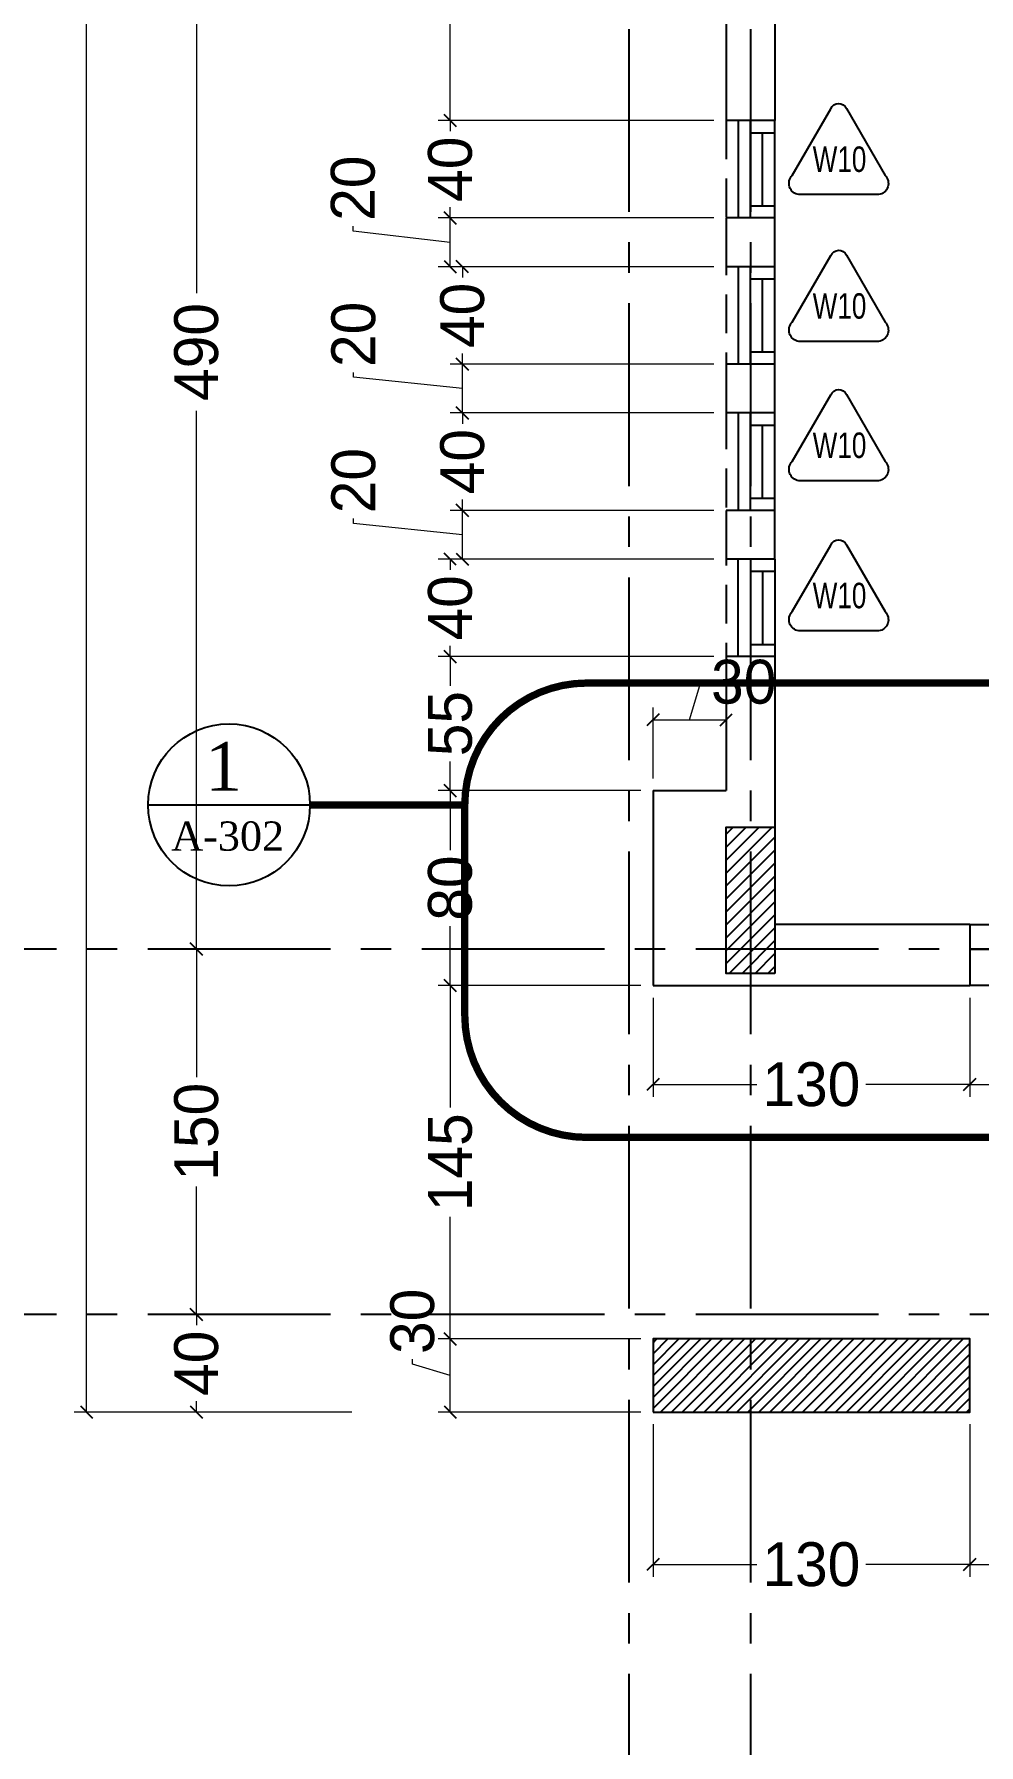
# Model space of a CAD drawing. Header units: centimetres. Extents: x 7997 to 116674, y 1017 to 13844.
# Drawn here: x 34133 to 34521, y 8520 to 9222 of the extents above; entities that cross this region are included whole.
import ezdxf

# ---------------------------------------------------------------- set-up
doc = ezdxf.new("R2010")
doc.units = ezdxf.units.CM
doc.header["$LTSCALE"] = 200
doc.header["$PDMODE"] = 2
for name, pattern in [('CENTER2', [1.125, 0.75, -0.125, 0.125, -0.125]), ('DASHED', [0.75, 0.5, -0.25]), ('DASHED2', [0.375, 0.25, -0.125]), ('HIDDEN2', [4.7625, 3.175, -1.5875])]:
    doc.linetypes.add(name, pattern=pattern)
for name, color, linetype in [('AXIS', 9, 'CENTER2'), ('COL', 1, 'Continuous'), ('DIM', 11, 'Continuous'), ('GRID', 9, 'DASHED2'), ('STEP', 7, 'Continuous'), ('STEPS', 7, 'Continuous'), ('WINDOR', 6, 'Continuous')]:
    doc.layers.add(name, color=color, linetype=linetype)
doc.layers.add('TEXT', color=6, linetype='Continuous', lineweight=18)
doc.layers.add('WALL', color=3, linetype='Continuous', lineweight=25)
doc.styles.add('STYLE1', font='times.ttf')
doc.styles.add('SWISS', font='swisscl.ttf')
doc.styles.add('T1', font='times.ttf')
doc.styles.add('T2', font='')
doc.styles.get('T2').set_extended_font_data('Elisia')
doc.dimstyles.new('NORMAL', dxfattribs={"dimtxt": 18, "dimasz": 5, "dimexe": 5, "dimexo": 5, "dimgap": 1, "dimtad": 0, "dimdec": 0, "dimdsep": 46, "dimtxsty": 'T2', "dimblk1": 'OBLIQUE', "dimblk2": 'OBLIQUE', "dimsah": 1, "dimcen": 0.09, "dimclrd": 4, "dimclre": 4, "dimclrt": 6, "dimadec": 0, "dimazin": 0, "dimtfac": 1, "dimtdec": 0, "dimtofl": 0, "dimtmove": 1, "dimatfit": 2, "dimldrblk": 'OPEN30', "dimfxl": 0, "dimtolj": 1, "dimtzin": 0, "dimlwd": 5, "dimlwe": 5, "dimarcsym": 0})

# ---------------------------------------------------------------- blocks, each defined once
blk = doc.blocks.new('_OBLIQUE')
at = {"color": 0, "linetype": 'ByBlock'}
blk.add_line((-0.5, -0.5), (0.5, 0.5), dxfattribs=at)
blk = doc.blocks.new('*D829')
at = {"layer": 'Defpoints', "color": 0, "transparency": 16777216}
for p in [(34697.08, 8687), (34517.08, 8657), (34517.08, 8594.42)]:
    blk.add_point(p, dxfattribs=at)
at = {"layer": 'DIM', "color": 4, "lineweight": 5, "transparency": 16777216}
for p, q in [((34697.08, 8682), (34697.08, 8589.42)), ((34517.08, 8652), (34517.08, 8589.42)), ((34517.08, 8594.42), (34584.65, 8594.42)), ((34697.08, 8594.42), (34629.51, 8594.42))]:
    blk.add_line(p, q, dxfattribs=at)
at = {"layer": 'DIM', "color": 4, "lineweight": 5, "transparency": 16777216, "xscale": 5, "yscale": 5, "zscale": 5, "rotation": 180}
blk.add_blockref('_OBLIQUE', (34517.08, 8594.42), dxfattribs=at)
at = {"layer": 'DIM', "color": 4, "lineweight": 5, "transparency": 16777216, "xscale": 5, "yscale": 5, "zscale": 5}
blk.add_blockref('_OBLIQUE', (34697.08, 8594.42), dxfattribs=at)
at = {"layer": 'DIM', "color": 6, "transparency": 16777216, "insert": (34607.08, 8594.42), "char_height": 18, "attachment_point": 5, "style": 'T2'}
blk.add_mtext('\\A1;180', dxfattribs=at)
blk = doc.blocks.new('_Open30')
at = {"color": 0, "linetype": 'ByBlock', "lineweight": -2}
for p, q in [((-1, 0.27), (0, 0)), ((0, 0), (-1, -0.27)), ((0, 0), (-1, 0))]:
    blk.add_line(p, q, dxfattribs=at)
blk = doc.blocks.new('*D830')
at = {"layer": 'Defpoints', "color": 0, "transparency": 16777216}
for p in [(34387.08, 8657), (34517.08, 8657), (34387.08, 8594.42)]:
    blk.add_point(p, dxfattribs=at)
at = {"layer": 'DIM', "color": 4, "lineweight": 5, "transparency": 16777216}
for p, q in [((34387.08, 8652), (34387.08, 8589.42)), ((34517.08, 8652), (34517.08, 8589.42)), ((34387.08, 8594.42), (34429.65, 8594.42)), ((34517.08, 8594.42), (34474.51, 8594.42))]:
    blk.add_line(p, q, dxfattribs=at)
at = {"layer": 'DIM', "color": 4, "lineweight": 5, "transparency": 16777216, "xscale": 5, "yscale": 5, "zscale": 5, "rotation": 180}
blk.add_blockref('_OBLIQUE', (34387.08, 8594.42), dxfattribs=at)
at = {"layer": 'DIM', "color": 4, "lineweight": 5, "transparency": 16777216, "xscale": 5, "yscale": 5, "zscale": 5}
blk.add_blockref('_OBLIQUE', (34517.08, 8594.42), dxfattribs=at)
at = {"layer": 'DIM', "color": 6, "transparency": 16777216, "insert": (34452.08, 8594.42), "char_height": 18, "attachment_point": 5, "style": 'T2'}
blk.add_mtext('\\A1;130', dxfattribs=at)
blk = doc.blocks.new('*D831')
at = {"layer": 'Defpoints', "color": 0, "transparency": 16777216}
for p in [(34303.8, 8687), (34387.08, 8687), (34387.08, 8657)]:
    blk.add_point(p, dxfattribs=at)
at = {"layer": 'DIM', "color": 4, "lineweight": 5, "transparency": 16777216}
for p, q in [((34382.08, 8687), (34298.8, 8687)), ((34303.8, 8657), (34303.8, 8687)), ((34288.3, 8676.65), (34288.3, 8678.65)), ((34303.8, 8672), (34288.3, 8676.65)), ((34382.08, 8657), (34298.8, 8657))]:
    blk.add_line(p, q, dxfattribs=at)
at = {"layer": 'DIM', "color": 4, "lineweight": 5, "transparency": 16777216, "xscale": 5, "yscale": 5, "zscale": 5}
for p, rotation in [((34303.8, 8687), 90), ((34303.8, 8657), 270)]:
    blk.add_blockref('_OBLIQUE', p, dxfattribs=dict(at, rotation=rotation))
at = {"layer": 'DIM', "color": 6, "transparency": 16777216, "insert": (34288.3, 8694.22), "char_height": 18, "attachment_point": 5, "rotation": 90, "style": 'T2'}
blk.add_mtext('\\A1;30', dxfattribs=at)
blk = doc.blocks.new('*D832')
at = {"layer": 'Defpoints', "color": 0, "transparency": 16777216}
for p in [(34303.8, 8832), (34387.08, 8832), (34387.08, 8687)]:
    blk.add_point(p, dxfattribs=at)
at = {"layer": 'DIM', "color": 4, "lineweight": 5, "transparency": 16777216}
for p, q in [((34382.08, 8832), (34298.8, 8832)), ((34303.8, 8832), (34303.8, 8781.93)), ((34303.8, 8687), (34303.8, 8737.07)), ((34382.08, 8687), (34298.8, 8687))]:
    blk.add_line(p, q, dxfattribs=at)
at = {"layer": 'DIM', "color": 4, "lineweight": 5, "transparency": 16777216, "xscale": 5, "yscale": 5, "zscale": 5}
for p, rotation in [((34303.8, 8832), 90), ((34303.8, 8687), 270)]:
    blk.add_blockref('_OBLIQUE', p, dxfattribs=dict(at, rotation=rotation))
at = {"layer": 'DIM', "color": 6, "transparency": 16777216, "insert": (34303.8, 8759.5), "char_height": 18, "attachment_point": 5, "rotation": 90, "style": 'T2'}
blk.add_mtext('\\A1;145', dxfattribs=at)
blk = doc.blocks.new('*D833')
at = {"layer": 'Defpoints', "color": 0, "transparency": 16777216}
for p in [(34303.8, 8912), (34387.08, 8912), (34387.08, 8832)]:
    blk.add_point(p, dxfattribs=at)
at = {"layer": 'DIM', "color": 4, "lineweight": 5, "transparency": 16777216}
for p, q in [((34382.08, 8912), (34298.8, 8912)), ((34303.8, 8912), (34303.8, 8887.57)), ((34303.8, 8832), (34303.8, 8856.43)), ((34382.08, 8832), (34298.8, 8832))]:
    blk.add_line(p, q, dxfattribs=at)
at = {"layer": 'DIM', "color": 4, "lineweight": 5, "transparency": 16777216, "xscale": 5, "yscale": 5, "zscale": 5}
for p, rotation in [((34303.8, 8912), 90), ((34303.8, 8832), 270)]:
    blk.add_blockref('_OBLIQUE', p, dxfattribs=dict(at, rotation=rotation))
at = {"layer": 'DIM', "color": 6, "transparency": 16777216, "insert": (34303.8, 8872), "char_height": 18, "attachment_point": 5, "rotation": 90, "style": 'T2'}
blk.add_mtext('\\A1;80', dxfattribs=at)
blk = doc.blocks.new('*D834')
at = {"layer": 'Defpoints', "color": 0, "transparency": 16777216}
for p in [(34303.8, 8967), (34417.08, 8967), (34387.08, 8912)]:
    blk.add_point(p, dxfattribs=at)
at = {"layer": 'DIM', "color": 4, "lineweight": 5, "transparency": 16777216}
for p, q in [((34412.08, 8967), (34298.8, 8967)), ((34303.8, 8967), (34303.8, 8955.07)), ((34303.8, 8912), (34303.8, 8923.93)), ((34382.08, 8912), (34298.8, 8912))]:
    blk.add_line(p, q, dxfattribs=at)
at = {"layer": 'DIM', "color": 4, "lineweight": 5, "transparency": 16777216, "xscale": 5, "yscale": 5, "zscale": 5}
for p, rotation in [((34303.8, 8967), 90), ((34303.8, 8912), 270)]:
    blk.add_blockref('_OBLIQUE', p, dxfattribs=dict(at, rotation=rotation))
at = {"layer": 'DIM', "color": 6, "transparency": 16777216, "insert": (34303.8, 8939.5), "char_height": 18, "attachment_point": 5, "rotation": 90, "style": 'T2'}
blk.add_mtext('\\A1;55', dxfattribs=at)
blk = doc.blocks.new('*D835')
at = {"layer": 'Defpoints', "color": 0, "transparency": 16777216}
for p in [(34303.8, 9007), (34417.08, 9007), (34417.08, 8967)]:
    blk.add_point(p, dxfattribs=at)
at = {"layer": 'DIM', "color": 4, "lineweight": 5, "transparency": 16777216}
for p, q in [((34412.08, 9007), (34298.8, 9007)), ((34303.8, 9007), (34303.8, 9002.57)), ((34303.8, 8967), (34303.8, 8971.43)), ((34412.08, 8967), (34298.8, 8967))]:
    blk.add_line(p, q, dxfattribs=at)
at = {"layer": 'DIM', "color": 4, "lineweight": 5, "transparency": 16777216, "xscale": 5, "yscale": 5, "zscale": 5}
for p, rotation in [((34303.8, 9007), 90), ((34303.8, 8967), 270)]:
    blk.add_blockref('_OBLIQUE', p, dxfattribs=dict(at, rotation=rotation))
at = {"layer": 'DIM', "color": 6, "transparency": 16777216, "insert": (34303.8, 8987), "char_height": 18, "attachment_point": 5, "rotation": 90, "style": 'T2'}
blk.add_mtext('\\A1;40', dxfattribs=at)
blk = doc.blocks.new('*D836')
at = {"layer": 'Defpoints', "color": 0, "transparency": 16777216}
for p in [(34308.8, 9027), (34417.08, 9027), (34417.08, 9007)]:
    blk.add_point(p, dxfattribs=at)
at = {"layer": 'DIM', "color": 4, "lineweight": 5, "transparency": 16777216}
for p, q in [((34264.11, 9021.65), (34264.11, 9023.65)), ((34308.8, 9017), (34264.11, 9021.65)), ((34412.08, 9027), (34303.8, 9027)), ((34308.8, 9007), (34308.8, 9027)), ((34412.08, 9007), (34303.8, 9007))]:
    blk.add_line(p, q, dxfattribs=at)
at = {"layer": 'DIM', "color": 4, "lineweight": 5, "transparency": 16777216, "xscale": 5, "yscale": 5, "zscale": 5}
for p, rotation in [((34308.8, 9027), 90), ((34308.8, 9007), 270)]:
    blk.add_blockref('_OBLIQUE', p, dxfattribs=dict(at, rotation=rotation))
at = {"layer": 'DIM', "color": 6, "transparency": 16777216, "insert": (34264.11, 9039.22), "char_height": 18, "attachment_point": 5, "rotation": 90, "style": 'T2'}
blk.add_mtext('\\A1;20', dxfattribs=at)
blk = doc.blocks.new('*D837')
at = {"layer": 'Defpoints', "color": 0, "transparency": 16777216}
for p in [(34308.8, 9067), (34417.08, 9067), (34417.08, 9027)]:
    blk.add_point(p, dxfattribs=at)
at = {"layer": 'DIM', "color": 4, "lineweight": 5, "transparency": 16777216}
for p, q in [((34412.08, 9067), (34303.8, 9067)), ((34308.8, 9067), (34308.8, 9062.57)), ((34308.8, 9027), (34308.8, 9031.43)), ((34412.08, 9027), (34303.8, 9027))]:
    blk.add_line(p, q, dxfattribs=at)
at = {"layer": 'DIM', "color": 4, "lineweight": 5, "transparency": 16777216, "xscale": 5, "yscale": 5, "zscale": 5}
for p, rotation in [((34308.8, 9067), 90), ((34308.8, 9027), 270)]:
    blk.add_blockref('_OBLIQUE', p, dxfattribs=dict(at, rotation=rotation))
at = {"layer": 'DIM', "color": 6, "transparency": 16777216, "insert": (34308.8, 9047), "char_height": 18, "attachment_point": 5, "rotation": 90, "style": 'T2'}
blk.add_mtext('\\A1;40', dxfattribs=at)
blk = doc.blocks.new('*D838')
at = {"layer": 'Defpoints', "color": 0, "transparency": 16777216}
for p in [(34308.8, 9087), (34417.08, 9087), (34417.08, 9067)]:
    blk.add_point(p, dxfattribs=at)
at = {"layer": 'DIM', "color": 4, "lineweight": 5, "transparency": 16777216}
for p, q in [((34264.11, 9081.65), (34264.11, 9083.65)), ((34412.08, 9087), (34303.8, 9087)), ((34308.8, 9067), (34308.8, 9087)), ((34308.8, 9077), (34264.11, 9081.65)), ((34412.08, 9067), (34303.8, 9067))]:
    blk.add_line(p, q, dxfattribs=at)
at = {"layer": 'DIM', "color": 4, "lineweight": 5, "transparency": 16777216, "xscale": 5, "yscale": 5, "zscale": 5}
for p, rotation in [((34308.8, 9087), 90), ((34308.8, 9067), 270)]:
    blk.add_blockref('_OBLIQUE', p, dxfattribs=dict(at, rotation=rotation))
at = {"layer": 'DIM', "color": 6, "transparency": 16777216, "insert": (34264.11, 9099.22), "char_height": 18, "attachment_point": 5, "rotation": 90, "style": 'T2'}
blk.add_mtext('\\A1;20', dxfattribs=at)
blk = doc.blocks.new('*D839')
at = {"layer": 'Defpoints', "color": 0, "transparency": 16777216}
for p in [(34308.8, 9127), (34417.08, 9127), (34417.08, 9087)]:
    blk.add_point(p, dxfattribs=at)
at = {"layer": 'DIM', "color": 4, "lineweight": 5, "transparency": 16777216}
for p, q in [((34412.08, 9127), (34303.8, 9127)), ((34308.8, 9127), (34308.8, 9122.57)), ((34308.8, 9087), (34308.8, 9091.43)), ((34412.08, 9087), (34303.8, 9087))]:
    blk.add_line(p, q, dxfattribs=at)
at = {"layer": 'DIM', "color": 4, "lineweight": 5, "transparency": 16777216, "xscale": 5, "yscale": 5, "zscale": 5}
for p, rotation in [((34308.8, 9127), 90), ((34308.8, 9087), 270)]:
    blk.add_blockref('_OBLIQUE', p, dxfattribs=dict(at, rotation=rotation))
at = {"layer": 'DIM', "color": 6, "transparency": 16777216, "insert": (34308.8, 9107), "char_height": 18, "attachment_point": 5, "rotation": 90, "style": 'T2'}
blk.add_mtext('\\A1;40', dxfattribs=at)
blk = doc.blocks.new('*D840')
at = {"layer": 'Defpoints', "color": 0, "transparency": 16777216}
for p in [(34303.8, 9147), (34417.08, 9147), (34417.08, 9127)]:
    blk.add_point(p, dxfattribs=at)
at = {"layer": 'DIM', "color": 4, "lineweight": 5, "transparency": 16777216}
for p, q in [((34412.08, 9147), (34298.8, 9147)), ((34303.8, 9127), (34303.8, 9147)), ((34263.9, 9141.65), (34263.9, 9143.65)), ((34303.8, 9137), (34263.9, 9141.65)), ((34412.08, 9127), (34298.8, 9127))]:
    blk.add_line(p, q, dxfattribs=at)
at = {"layer": 'DIM', "color": 4, "lineweight": 5, "transparency": 16777216, "xscale": 5, "yscale": 5, "zscale": 5}
for p, rotation in [((34303.8, 9147), 90), ((34303.8, 9127), 270)]:
    blk.add_blockref('_OBLIQUE', p, dxfattribs=dict(at, rotation=rotation))
at = {"layer": 'DIM', "color": 6, "transparency": 16777216, "insert": (34263.9, 9159.22), "char_height": 18, "attachment_point": 5, "rotation": 90, "style": 'T2'}
blk.add_mtext('\\A1;20', dxfattribs=at)
blk = doc.blocks.new('*D841')
at = {"layer": 'Defpoints', "color": 0, "transparency": 16777216}
for p in [(34303.8, 9187), (34417.08, 9187), (34417.08, 9147)]:
    blk.add_point(p, dxfattribs=at)
at = {"layer": 'DIM', "color": 4, "lineweight": 5, "transparency": 16777216}
for p, q in [((34412.08, 9187), (34298.8, 9187)), ((34303.8, 9187), (34303.8, 9182.57)), ((34412.08, 9147), (34298.8, 9147)), ((34303.8, 9147), (34303.8, 9151.43))]:
    blk.add_line(p, q, dxfattribs=at)
at = {"layer": 'DIM', "color": 4, "lineweight": 5, "transparency": 16777216, "xscale": 5, "yscale": 5, "zscale": 5}
for p, rotation in [((34303.8, 9187), 90), ((34303.8, 9147), 270)]:
    blk.add_blockref('_OBLIQUE', p, dxfattribs=dict(at, rotation=rotation))
at = {"layer": 'DIM', "color": 6, "transparency": 16777216, "insert": (34303.8, 9167), "char_height": 18, "attachment_point": 5, "rotation": 90, "style": 'T2'}
blk.add_mtext('\\A1;40', dxfattribs=at)
blk = doc.blocks.new('*D842')
at = {"layer": 'Defpoints', "color": 0, "transparency": 16777216}
for p in [(34303.8, 9327), (34357.08, 9327), (34417.08, 9187)]:
    blk.add_point(p, dxfattribs=at)
at = {"layer": 'DIM', "color": 4, "lineweight": 5, "transparency": 16777216}
for p, q in [((34352.08, 9327), (34298.8, 9327)), ((34303.8, 9327), (34303.8, 9279.43)), ((34303.8, 9187), (34303.8, 9234.57)), ((34412.08, 9187), (34298.8, 9187))]:
    blk.add_line(p, q, dxfattribs=at)
at = {"layer": 'DIM', "color": 4, "lineweight": 5, "transparency": 16777216, "xscale": 5, "yscale": 5, "zscale": 5}
for p, rotation in [((34303.8, 9327), 90), ((34303.8, 9187), 270)]:
    blk.add_blockref('_OBLIQUE', p, dxfattribs=dict(at, rotation=rotation))
at = {"layer": 'DIM', "color": 6, "transparency": 16777216, "insert": (34303.8, 9257), "char_height": 18, "attachment_point": 5, "rotation": 90, "style": 'T2'}
blk.add_mtext('\\A1;140', dxfattribs=at)
blk = doc.blocks.new('*D874')
at = {"layer": 'Defpoints', "color": 0, "transparency": 16777216}
for p in [(34417.08, 8941.07), (34387.08, 8912), (34417.08, 8912)]:
    blk.add_point(p, dxfattribs=at)
at = {"layer": 'DIM', "color": 4, "lineweight": 5, "transparency": 16777216}
for p, q in [((34402.08, 8941.07), (34406.73, 8956.57)), ((34406.73, 8956.57), (34408.73, 8956.57)), ((34387.08, 8917), (34387.08, 8946.07)), ((34417.08, 8917), (34417.08, 8946.07)), ((34387.08, 8941.07), (34417.08, 8941.07))]:
    blk.add_line(p, q, dxfattribs=at)
at = {"layer": 'DIM', "color": 4, "lineweight": 5, "transparency": 16777216, "xscale": 5, "yscale": 5, "zscale": 5, "rotation": 180}
blk.add_blockref('_OBLIQUE', (34387.08, 8941.07), dxfattribs=at)
at = {"layer": 'DIM', "color": 4, "lineweight": 5, "transparency": 16777216, "xscale": 5, "yscale": 5, "zscale": 5}
blk.add_blockref('_OBLIQUE', (34417.08, 8941.07), dxfattribs=at)
at = {"layer": 'DIM', "color": 6, "transparency": 16777216, "insert": (34424.3, 8956.57), "char_height": 18, "attachment_point": 5, "style": 'T2'}
blk.add_mtext('\\A1;30', dxfattribs=at)
blk = doc.blocks.new('05-GF COLUMNS-Essa', base_point=(34188.06, 8657))
at = {"layer": 'COL', "ltscale": 0.05}
h = blk.add_hatch(dxfattribs=at)
h.set_pattern_fill('ANSI31', color=8, scale=30)
h.set_pattern_definition([(45, (-39757.2027, -54636.4848), (-2.65165043, 2.65165043), [])])
h.paths.add_polyline_path([(34238.06, 8837), (34218.06, 8837), (34218.06, 8897), (34238.06, 8897)])
at = {"layer": 'DIM'}
h = blk.add_hatch(dxfattribs=at)
h.set_pattern_fill('ANSI31', color=8)
h.set_pattern_definition([(45, (34188.055, 8657.002), (-2.245064, 2.245064), [])])
h.paths.add_polyline_path([(34188.06, 8657), (34318.06, 8657), (34318.06, 8687), (34188.06, 8687)])
at = {"layer": 'COL'}
for points in [[(34238.06, 8837), (34218.06, 8837), (34218.06, 8897), (34238.06, 8897)], [(34188.06, 8657), (34318.06, 8657), (34318.06, 8687), (34188.06, 8687)]]:
    blk.add_lwpolyline(points, close=True, dxfattribs=at)
blk = doc.blocks.new('02-GROUND FLOOR PLAN-selattin', base_point=(28755.36, 25545.28))
at = {"layer": 'STEPS', "color": 8, "linetype": 'HIDDEN2', "ltscale": 0.025}
blk.add_line((27715.36, 24550.28), (27715.36, 24330.28), dxfattribs=at)
at = {"layer": 'WALL'}
for p, q in [((27715.36, 24690.28), (27715.36, 24550.28)), ((27735.36, 24690.28), (27735.36, 24550.28)), ((27735.36, 24550.28), (27715.36, 24550.28)), ((27735.36, 24510.28), (27715.36, 24510.28)), ((27715.36, 24510.28), (27715.36, 24490.28)), ((27735.36, 24490.28), (27735.36, 24510.28)), ((27735.36, 24490.28), (27715.36, 24490.28)), ((27735.36, 24450.28), (27715.36, 24450.28)), ((27715.36, 24450.28), (27715.36, 24430.28)), ((27735.36, 24430.28), (27735.36, 24450.28)), ((27735.36, 24430.28), (27715.36, 24430.28)), ((27735.36, 24390.28), (27715.36, 24390.28)), ((27715.36, 24390.28), (27715.36, 24370.28)), ((27735.36, 24370.28), (27735.36, 24390.28)), ((27735.36, 24370.28), (27715.36, 24370.28)), ((27715.36, 24330.28), (27715.36, 24275.28)), ((27735.36, 24330.28), (27715.36, 24330.28)), ((27735.36, 24330.28), (27735.36, 24220.28)), ((27685.36, 24275.28), (27715.36, 24275.28)), ((27815.36, 24220.28), (27735.36, 24220.28)), ((27815.36, 24220.28), (27815.36, 24195.28)), ((27685.36, 24195.28), (27815.36, 24195.28))]:
    blk.add_line(p, q, dxfattribs=at)
at = {"layer": 'WALL', "ltscale": 150}
blk.add_line((27685.36, 24275.28), (27685.36, 24195.28), dxfattribs=at)
at = {"layer": 'WINDOR'}
for p, q in [((27720.36, 24550.28), (27720.36, 24510.28)), ((27725.36, 24510.28), (27725.36, 24550.28)), ((27735.36, 24510.28), (27735.36, 24550.28)), ((27735.36, 24510.28), (27735.36, 24550.28)), ((27725.36, 24545.28), (27735.36, 24545.28)), ((27730.36, 24515.28), (27730.36, 24545.28)), ((27725.36, 24515.28), (27735.36, 24515.28)), ((27720.36, 24490.28), (27720.36, 24450.28)), ((27725.36, 24450.28), (27725.36, 24490.28)), ((27725.36, 24485.28), (27735.36, 24485.28)), ((27730.36, 24455.28), (27730.36, 24485.28)), ((27735.36, 24450.28), (27735.36, 24490.28)), ((27735.36, 24450.28), (27735.36, 24490.28)), ((27725.36, 24455.28), (27735.36, 24455.28)), ((27720.36, 24430.28), (27720.36, 24390.28)), ((27725.36, 24390.28), (27725.36, 24430.28)), ((27735.36, 24390.28), (27735.36, 24430.28)), ((27735.36, 24390.28), (27735.36, 24430.28)), ((27725.36, 24425.28), (27735.36, 24425.28)), ((27730.36, 24395.28), (27730.36, 24425.28)), ((27725.36, 24395.28), (27735.36, 24395.28)), ((27720.36, 24330.28), (27720.36, 24370.28)), ((27725.36, 24370.28), (27725.36, 24330.28)), ((27735.36, 24370.28), (27735.36, 24330.28)), ((27735.36, 24370.28), (27735.36, 24330.28)), ((27725.36, 24365.28), (27735.36, 24365.28)), ((27730.36, 24365.28), (27730.36, 24335.28)), ((27725.36, 24335.28), (27735.36, 24335.28)), ((27815.36, 24220.28), (28065.36, 24220.28)), ((27815.36, 24210.28), (28065.36, 24210.28)), ((28065.36, 24195.28), (27815.36, 24195.28))]:
    blk.add_line(p, q, dxfattribs=at)
at = {"color": 6, "ltscale": 2}
blk.add_blockref('05-GF COLUMNS-Essa', (27685.36, 24020.28), dxfattribs=at)
blk = doc.blocks.new('*D1693')
at = {"layer": 'Defpoints', "color": 0, "transparency": 16777216}
for p in [(37000.56, 5697), (37000.56, 5697), (37000.56, 5657)]:
    blk.add_point(p, dxfattribs=at)
at = {"layer": 'DIM', "color": 4, "lineweight": 5, "transparency": 16777216}
for p, q in [((37000.56, 5697), (37000.56, 5692.57)), ((37000.56, 5657), (37000.56, 5661.43))]:
    blk.add_line(p, q, dxfattribs=at)
at = {"layer": 'DIM', "color": 4, "lineweight": 5, "transparency": 16777216, "xscale": 5, "yscale": 5, "zscale": 5}
for p, rotation in [((37000.56, 5697), 90), ((37000.56, 5657), 270)]:
    blk.add_blockref('_OBLIQUE', p, dxfattribs=dict(at, rotation=rotation))
at = {"layer": 'DIM', "color": 6, "transparency": 16777216, "insert": (37000.56, 5677), "char_height": 18, "attachment_point": 5, "rotation": 90, "style": 'T2'}
blk.add_mtext('\\A1;40', dxfattribs=at)
blk = doc.blocks.new('*D1694')
at = {"layer": 'Defpoints', "color": 0, "transparency": 16777216}
for p in [(37000.56, 5847), (37000.56, 5847), (37000.56, 5697)]:
    blk.add_point(p, dxfattribs=at)
at = {"layer": 'DIM', "color": 4, "lineweight": 5, "transparency": 16777216}
for p, q in [((37000.56, 5847), (37000.56, 5794.43)), ((37000.56, 5697), (37000.56, 5749.57))]:
    blk.add_line(p, q, dxfattribs=at)
at = {"layer": 'DIM', "color": 4, "lineweight": 5, "transparency": 16777216, "xscale": 5, "yscale": 5, "zscale": 5}
for p, rotation in [((37000.56, 5847), 90), ((37000.56, 5697), 270)]:
    blk.add_blockref('_OBLIQUE', p, dxfattribs=dict(at, rotation=rotation))
at = {"layer": 'DIM', "color": 6, "transparency": 16777216, "insert": (37000.56, 5772), "char_height": 18, "attachment_point": 5, "rotation": 90, "style": 'T2'}
blk.add_mtext('\\A1;150', dxfattribs=at)
blk = doc.blocks.new('*D1695')
at = {"layer": 'Defpoints', "color": 0, "transparency": 16777216}
for p in [(37000.56, 6337), (37000.56, 6337), (37000.56, 5847)]:
    blk.add_point(p, dxfattribs=at)
at = {"layer": 'DIM', "color": 4, "lineweight": 5, "transparency": 16777216}
for p, q in [((37000.56, 6337), (37000.56, 6116.14)), ((37000.56, 5847), (37000.56, 6067.86))]:
    blk.add_line(p, q, dxfattribs=at)
at = {"layer": 'DIM', "color": 4, "lineweight": 5, "transparency": 16777216, "xscale": 5, "yscale": 5, "zscale": 5}
for p, rotation in [((37000.56, 6337), 90), ((37000.56, 5847), 270)]:
    blk.add_blockref('_OBLIQUE', p, dxfattribs=dict(at, rotation=rotation))
at = {"layer": 'DIM', "color": 6, "transparency": 16777216, "insert": (37000.56, 6092), "char_height": 18, "attachment_point": 5, "rotation": 90, "style": 'T2'}
blk.add_mtext('\\A1;490', dxfattribs=at)
blk = doc.blocks.new('*D1702')
at = {"layer": 'Defpoints', "color": 0, "transparency": 16777216}
for p in [(36955.4, 7202), (37069.34, 7202), (37069.34, 5657)]:
    blk.add_point(p, dxfattribs=at)
at = {"layer": 'DIM', "color": 4, "lineweight": 5, "transparency": 16777216}
for p, q in [((37064.34, 7202), (36950.4, 7202)), ((36955.4, 7202), (36955.4, 6470.74)), ((36955.4, 5657), (36955.4, 6388.26)), ((37064.34, 5657), (36950.4, 5657))]:
    blk.add_line(p, q, dxfattribs=at)
at = {"layer": 'DIM', "color": 4, "lineweight": 5, "transparency": 16777216, "xscale": 5, "yscale": 5, "zscale": 5}
for p, rotation in [((36955.4, 7202), 90), ((36955.4, 5657), 270)]:
    blk.add_blockref('_OBLIQUE', p, dxfattribs=dict(at, rotation=rotation))
at = {"layer": 'DIM', "color": 6, "transparency": 16777216, "insert": (36955.4, 6429.5), "char_height": 30, "attachment_point": 5, "rotation": 90, "style": 'T1'}
blk.add_mtext('\\A1;1545', dxfattribs=at)
blk = doc.blocks.new('*D1632')
at = {"layer": 'COL', "color": 4, "lineweight": 5, "transparency": 16777216}
for p, q in [((34387.08, 8827), (34387.08, 8786.4)), ((34517.08, 8827), (34517.08, 8786.4)), ((34387.08, 8791.4), (34429.65, 8791.4)), ((34517.08, 8791.4), (34474.51, 8791.4))]:
    blk.add_line(p, q, dxfattribs=at)
at = {"layer": 'Defpoints', "color": 0, "linetype": 'Continuous', "transparency": 16777216}
for p in [(34387.08, 8832), (34517.08, 8832), (34517.08, 8791.4)]:
    blk.add_point(p, dxfattribs=at)
at = {"layer": 'COL', "color": 4, "linetype": 'Continuous', "lineweight": 5, "transparency": 16777216, "xscale": 5, "yscale": 5, "zscale": 5, "rotation": 180}
blk.add_blockref('_OBLIQUE', (34387.08, 8791.4), dxfattribs=at)
at = {"layer": 'COL', "color": 4, "linetype": 'Continuous', "lineweight": 5, "transparency": 16777216, "xscale": 5, "yscale": 5, "zscale": 5}
blk.add_blockref('_OBLIQUE', (34517.08, 8791.4), dxfattribs=at)
at = {"layer": 'COL', "color": 6, "linetype": 'Continuous', "transparency": 16777216, "insert": (34452.08, 8791.4), "char_height": 18, "attachment_point": 5, "style": 'T2'}
blk.add_mtext('\\A1;130', dxfattribs=at)
blk = doc.blocks.new('*D1633')
at = {"layer": 'COL', "color": 4, "lineweight": 5, "transparency": 16777216}
for p, q in [((34517.08, 8827), (34517.08, 8786.4)), ((34767.08, 8827), (34767.08, 8786.4)), ((34517.08, 8791.4), (34617.94, 8791.4)), ((34767.08, 8791.4), (34666.23, 8791.4))]:
    blk.add_line(p, q, dxfattribs=at)
at = {"layer": 'Defpoints', "color": 0, "linetype": 'Continuous', "transparency": 16777216}
for p in [(34517.08, 8832), (34767.08, 8832), (34767.08, 8791.4)]:
    blk.add_point(p, dxfattribs=at)
at = {"layer": 'COL', "color": 4, "linetype": 'Continuous', "lineweight": 5, "transparency": 16777216, "xscale": 5, "yscale": 5, "zscale": 5, "rotation": 180}
blk.add_blockref('_OBLIQUE', (34517.08, 8791.4), dxfattribs=at)
at = {"layer": 'COL', "color": 4, "linetype": 'Continuous', "lineweight": 5, "transparency": 16777216, "xscale": 5, "yscale": 5, "zscale": 5}
blk.add_blockref('_OBLIQUE', (34767.08, 8791.4), dxfattribs=at)
at = {"layer": 'COL', "color": 6, "linetype": 'Continuous', "transparency": 16777216, "insert": (34642.08, 8791.4), "char_height": 18, "attachment_point": 5, "style": 'T2'}
blk.add_mtext('\\A1;250', dxfattribs=at)
blk = doc.blocks.new('09-GRID LINE PLAN-Essa', base_point=(37178.06, 7462))
at = {"layer": 'AXIS', "ltscale": 0.5}
for p, q in [((37178.06, 7462), (37178.06, 5332)), ((37228.06, 7462), (37228.06, 5332)), ((38518.06, 5847), (36878.06, 5847)), ((38518.06, 5697), (36878.06, 5697))]:
    blk.add_line(p, q, dxfattribs=at)
at = {"layer": 'DIM'}
dim = blk.add_linear_dim(base=(36955.4, 7202), p1=(37069.34, 5657), p2=(37069.34, 7202), angle=90, dimstyle='NORMAL', override={"dimtxt": 30, "dimtxsty": 'T1'}, dxfattribs=at)
dim.commit()
dim.dimension.update_dxf_attribs({"geometry": '*D1702', "text_midpoint": (36955.4, 6429.5)})
for base, p1, p2, picture, middle in [((37000.56, 6337), (37000.56, 5847), (37000.56, 6337), '*D1695', (37000.56, 6092)), ((37000.56, 5847), (37000.56, 5697), (37000.56, 5847), '*D1694', (37000.56, 5772)), ((37000.56, 5697), (37000.56, 5657), (37000.56, 5697), '*D1693', (37000.56, 5677))]:
    dim = blk.add_linear_dim(base=base, p1=p1, p2=p2, angle=90, dimstyle='NORMAL', dxfattribs=at)
    dim.commit()
    dim.dimension.update_dxf_attribs({"geometry": picture, "text_midpoint": middle})

msp = doc.modelspace()

# ---------------------------------------------------------------- linework, layer by layer
at = {"layer": 'DIM', "color": 0, "linetype": 'DASHED', "ltscale": 0.2, "const_width": 3}
msp.add_lwpolyline([(34309.7807, 8819.7013, 0.41421356), (34359.7807, 8769.7013), (34778.7924, 8769.7013, 0.41421356), (34828.7924, 8819.7013), (34828.7924, 8906.1381, 0.41421356), (34778.7924, 8956.1381), (34359.7807, 8956.1381, 0.41421356), (34309.7807, 8906.1381)], format="xyb", close=True, dxfattribs=at)
at = {"layer": 'GRID', "linetype": 'Continuous', "ltscale": 150}
msp.add_line((34179.7374, 8906.1381), (34246.2162, 8906.1381), dxfattribs=at)
msp.add_circle((34212.9768, 8906.1381), 33.2394, dxfattribs=at)
at = {"layer": 'STEP'}
for points in [[(34460.0339, 9191.8108, -0.64981449), (34466.4939, 9191.9501), (34482.3447, 9164.4956, -0.61363207), (34479.7084, 9156.5727), (34446.8999, 9156.5727, -0.61363207), (34444.2635, 9164.4956)], [(34460.0339, 9131.5812, -0.64981449), (34466.4939, 9131.7205), (34482.3447, 9104.266, -0.61363207), (34479.7084, 9096.3431), (34446.8999, 9096.3431, -0.61363207), (34444.2635, 9104.266)], [(34460.0339, 9074.4263, -0.64981449), (34466.4939, 9074.5655), (34482.3447, 9047.1111, -0.61363207), (34479.7084, 9039.1882), (34446.8999, 9039.1882, -0.61363207), (34444.2635, 9047.1111)], [(34460.0339, 9012.759, -0.64981449), (34466.4939, 9012.8983), (34482.3447, 8985.4438, -0.61363207), (34479.7084, 8977.5209), (34446.8999, 8977.5209, -0.61363207), (34444.2635, 8985.4438)]]:
    msp.add_lwpolyline(points, format="xyb", close=True, dxfattribs=at)

# ---------------------------------------------------------------- texts
at = {"layer": 'DIM', "color": 7, "linetype": 'ByBlock', "style": 'STYLE1'}
for s, height, p in [('1', 20, (34203.1784, 8911.9714)), ('A-302', 12, (34189.2638, 8887.3558))]:
    msp.add_text(s, height=height, dxfattribs=at).set_placement(p)
at = {"layer": 'TEXT', "style": 'SWISS'}
for p in [(34452.6268, 9165.8864), (34452.6268, 9105.6568), (34452.6268, 9048.5019), (34452.6268, 8986.8346)]:
    msp.add_text('W10', height=10.45094, dxfattribs=at).set_placement(p)

# ---------------------------------------------------------------- dimensions: what is measured, and where the dimension line sits
at = {"layer": 'DIM'}
for base, p1, p2, picture, middle in [((34303.7996, 9327.002), (34417.0822, 9187.002), (34357.0822, 9327.002), '*D842', (34303.7996, 9257.002)), ((34303.7996, 9187.002), (34417.0822, 9147.002), (34417.0822, 9187.002), '*D841', (34303.7996, 9167.002)), ((34308.7996, 9127.002), (34417.0822, 9087.002), (34417.0822, 9127.002), '*D839', (34308.7996, 9107.002)), ((34308.7996, 9067.002), (34417.0822, 9027.002), (34417.0822, 9067.002), '*D837', (34308.7996, 9047.002)), ((34303.7996, 9007.002), (34417.0822, 8967.002), (34417.0822, 9007.002), '*D835', (34303.7996, 8987.002)), ((34303.7996, 8967.002), (34387.0822, 8912.002), (34417.0822, 8967.002), '*D834', (34303.7996, 8939.502)), ((34303.7996, 8912.002), (34387.0822, 8832.002), (34387.0822, 8912.002), '*D833', (34303.7996, 8872.002)), ((34303.7996, 8832.002), (34387.0822, 8687.002), (34387.0822, 8832.002), '*D832', (34303.7996, 8759.502)), ((34303.7996, 8687.002), (34387.0822, 8657.002), (34387.0822, 8687.002), '*D831', (34288.2996, 8679.652))]:
    dim = msp.add_linear_dim(base=base, p1=p1, p2=p2, angle=90, dimstyle='NORMAL', dxfattribs=at)
    dim.commit()
    dim.dimension.update_dxf_attribs({"geometry": picture, "text_midpoint": middle})
for base, p1, p2, picture, middle in [((34303.7996, 9147.002), (34417.0822, 9127.002), (34417.0822, 9147.002), '*D840', (34263.9024, 9144.652)), ((34308.7996, 9087.002), (34417.0822, 9067.002), (34417.0822, 9087.002), '*D838', (34264.107, 9084.652)), ((34308.7996, 9027.002), (34417.0822, 9007.002), (34417.0822, 9027.002), '*D836', (34264.107, 9024.652))]:
    dim = msp.add_linear_dim(base=base, p1=p1, p2=p2, angle=90, dimstyle='NORMAL', dxfattribs=at)
    dim.commit()
    dim.dimension.update_dxf_attribs({"geometry": picture, "text_midpoint": middle, "dimtype": 160})
for base, p1, p2, picture, middle in [((34417.0822, 8941.0712), (34387.0822, 8912.002), (34417.0822, 8912.002), '*D874', (34409.7322, 8956.5712)), ((34517.0822, 8594.4155), (34697.0822, 8687.002), (34517.0822, 8657.002), '*D829', (34607.0822, 8594.4155)), ((34387.0822, 8594.4155), (34517.0822, 8657.002), (34387.0822, 8657.002), '*D830', (34452.0822, 8594.4155))]:
    dim = msp.add_linear_dim(base=base, p1=p1, p2=p2, dimstyle='NORMAL', dxfattribs=at)
    dim.commit()
    dim.dimension.update_dxf_attribs({"geometry": picture, "text_midpoint": middle})

# ---------------------------------------------------------------- next in the draw order: block references
at = {"layer": 'DIM', "linetype": 'Continuous'}
msp.add_blockref('02-GROUND FLOOR PLAN-selattin', (35457.0822, 10182.002), dxfattribs=at)

# ---------------------------------------------------------------- next in the draw order: linework, layer by layer
at = {"layer": 'DIM', "color": 0, "linetype": 'DASHED', "ltscale": 0.2, "const_width": 3}
msp.add_lwpolyline([(34309.7807, 8906.1381), (34246.2162, 8906.1381)], dxfattribs=at)

# ---------------------------------------------------------------- next in the draw order: block references
at = {"layer": 'COL', "linetype": 'Continuous'}
msp.add_blockref('09-GRID LINE PLAN-Essa', (34377.0822, 10462.002), dxfattribs=at)

# ---------------------------------------------------------------- next in the draw order: dimensions: what is measured, and where the dimension line sits
for base, p1, p2, picture, middle in [((34517.0822, 8791.3978), (34387.0822, 8832.002), (34517.0822, 8832.002), '*D1632', (34452.0822, 8791.3978)), ((34767.0822, 8791.3978), (34517.0822, 8832.002), (34767.0822, 8832.002), '*D1633', (34642.0822, 8791.3978))]:
    dim = msp.add_linear_dim(base=base, p1=p1, p2=p2, dimstyle='NORMAL', dxfattribs=at)
    dim.commit()
    dim.dimension.update_dxf_attribs({"geometry": picture, "text_midpoint": middle})

doc.saveas('drawing.dxf')
